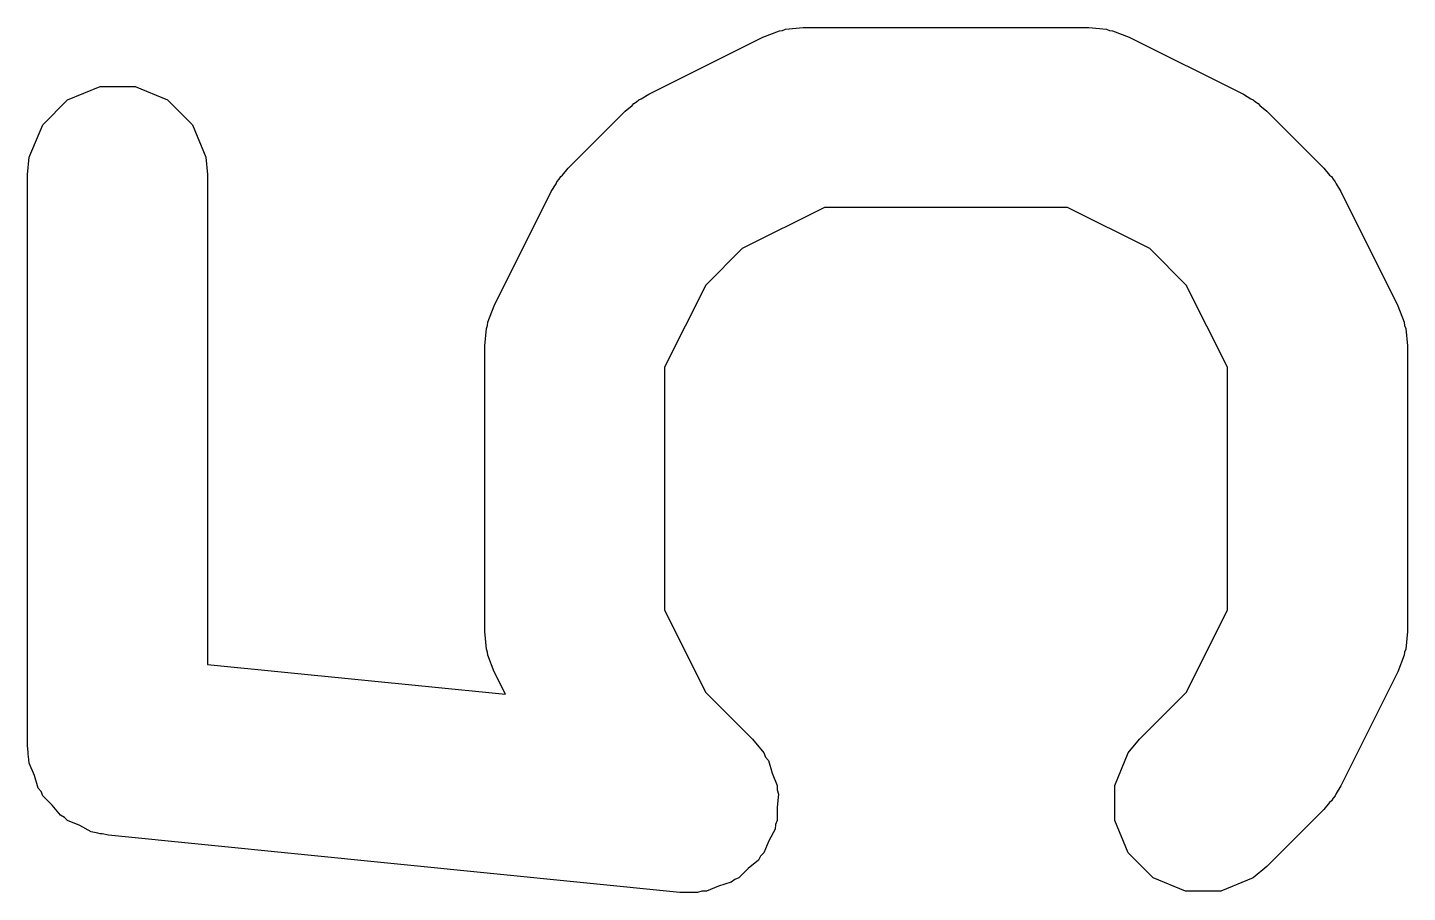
# Model space of a CAD drawing. Header units: millimetres. Extents: x 129 to 276, y -185 to -58.
# Drawn here: x 197.68 to 198.83, y -91.051 to -90.33 of the extents above; entities that cross this region are included whole.
import ezdxf

# ---------------------------------------------------------------- set-up
doc = ezdxf.new("R2010")
doc.units = ezdxf.units.MM
doc.layers.add('F.Fab', color=9, linetype='CONTINUOUS', true_color=0xafafaf)

msp = doc.modelspace()

# ---------------------------------------------------------------- linework, layer by layer
at = {"layer": 'F.Fab', "linetype": 'CONTINUOUS'}
for p, q in [((198.292706, -90.337679), (198.306437, -90.332424)), ((198.306437, -90.332424), (198.309126, -90.332232)), ((198.309126, -90.332232), (198.311615, -90.331202)), ((198.311615, -90.331202), (198.326247, -90.329761)), ((198.326247, -90.329761), (198.564342, -90.329761)), ((198.564342, -90.329761), (198.578974, -90.331202)), ((198.578974, -90.331202), (198.581463, -90.332233)), ((198.581463, -90.332233), (198.584151, -90.332424)), ((198.584151, -90.332424), (198.597883, -90.337679)), ((198.197468, -90.385298), (198.292706, -90.337679)), ((198.597883, -90.337679), (198.693121, -90.385298)), ((197.713151, -90.39002), (197.740187, -90.378821)), ((197.740187, -90.378821), (197.769451, -90.378821)), ((197.769451, -90.378821), (197.796487, -90.39002)), ((198.189341, -90.39002), (198.191168, -90.389262)), ((198.191168, -90.389262), (198.197468, -90.385298)), ((198.693121, -90.385298), (198.699417, -90.389261)), ((198.699417, -90.389261), (198.701247, -90.390019)), ((197.692459, -90.410712), (197.713151, -90.39002)), ((197.796487, -90.39002), (197.817179, -90.410712)), ((198.130357, -90.446966), (198.177976, -90.399347)), ((198.177976, -90.399347), (198.183725, -90.394628)), ((198.183725, -90.394628), (198.185025, -90.39313)), ((198.185025, -90.39313), (198.187284, -90.391708)), ((198.187284, -90.391708), (198.189341, -90.39002)), ((198.701247, -90.390019), (198.703305, -90.391708)), ((198.703305, -90.391708), (198.705564, -90.39313)), ((198.705564, -90.39313), (198.706863, -90.394628)), ((198.706863, -90.394628), (198.712612, -90.399346)), ((198.712612, -90.399346), (198.760232, -90.446965)), ((197.68126, -90.437748), (197.692459, -90.410712)), ((197.817179, -90.410712), (197.828378, -90.437748)), ((197.679819, -90.45238), (197.68126, -90.437748)), ((197.828378, -90.437748), (197.829819, -90.45238)), ((198.125638, -90.452715), (198.130357, -90.446966)), ((198.760232, -90.446965), (198.76495, -90.452714)), ((197.679819, -90.92857), (197.679819, -90.45238)), ((197.829819, -90.45238), (197.829819, -90.860695)), ((198.120272, -90.460158), (198.12103, -90.458331)), ((198.12103, -90.458331), (198.122718, -90.456274)), ((198.122718, -90.456274), (198.12414, -90.454015)), ((198.12414, -90.454015), (198.125638, -90.452715)), ((198.76495, -90.452714), (198.76645, -90.454015)), ((198.76645, -90.454015), (198.767872, -90.456274)), ((198.767872, -90.456274), (198.76956, -90.458331)), ((198.76956, -90.458331), (198.770317, -90.460158)), ((198.068689, -90.561696), (198.116308, -90.466458)), ((198.116308, -90.466458), (198.120272, -90.460158)), ((198.770317, -90.460158), (198.774282, -90.466458)), ((198.774282, -90.466458), (198.821901, -90.561696)), ((198.343952, -90.479761), (198.275436, -90.514019)), ((198.546637, -90.479761), (198.343952, -90.479761)), ((198.615153, -90.514019), (198.546637, -90.479761)), ((198.275436, -90.514019), (198.245029, -90.544426)), ((198.645561, -90.544426), (198.615153, -90.514019)), ((198.245029, -90.544426), (198.210771, -90.612942)), ((198.679819, -90.612942), (198.645561, -90.544426)), ((198.063434, -90.575428), (198.068689, -90.561696)), ((198.821901, -90.561696), (198.827156, -90.575427)), ((198.060771, -90.595237), (198.062212, -90.580605)), ((198.062212, -90.580605), (198.063243, -90.578115)), ((198.063243, -90.578115), (198.063434, -90.575428)), ((198.827156, -90.575427), (198.827347, -90.578116)), ((198.827347, -90.578116), (198.828378, -90.580605)), ((198.828378, -90.580605), (198.829819, -90.595237)), ((198.060771, -90.833332), (198.060771, -90.595237)), ((198.829819, -90.595237), (198.829819, -90.833332)), ((198.210771, -90.612942), (198.210771, -90.815627)), ((198.679819, -90.815627), (198.679819, -90.612942)), ((198.210771, -90.815627), (198.245029, -90.884143)), ((198.645561, -90.884142), (198.679819, -90.815627)), ((198.062212, -90.847964), (198.060771, -90.833332)), ((198.829819, -90.833332), (198.828378, -90.847964)), ((198.063243, -90.850453), (198.062212, -90.847964)), ((198.828378, -90.847964), (198.827347, -90.850452)), ((197.829819, -90.860695), (198.078009, -90.885514)), ((198.063434, -90.853141), (198.063243, -90.850453)), ((198.068689, -90.866873), (198.063434, -90.853141)), ((198.827156, -90.853142), (198.821901, -90.866873)), ((198.827347, -90.850452), (198.827156, -90.853142)), ((198.078009, -90.885514), (198.068689, -90.866873)), ((198.821901, -90.866873), (198.774282, -90.962111)), ((198.245029, -90.884143), (198.284042, -90.923156)), ((198.606548, -90.923155), (198.645561, -90.884142)), ((197.680351, -90.933981), (197.679819, -90.92857)), ((198.284042, -90.923156), (198.293369, -90.934521)), ((198.59722, -90.934521), (198.606548, -90.923155)), ((197.680169, -90.93581), (197.680351, -90.933981)), ((197.680707, -90.937596), (197.680169, -90.93581)), ((197.68126, -90.943202), (197.680707, -90.937596)), ((198.293369, -90.934521), (198.294814, -90.938009)), ((198.294814, -90.938009), (198.297206, -90.940933)), ((198.297206, -90.940933), (198.300373, -90.95143)), ((198.586021, -90.961557), (198.59722, -90.934521)), ((197.685454, -90.953328), (197.68126, -90.943202)), ((197.688622, -90.963826), (197.685454, -90.953328)), ((198.300373, -90.95143), (198.304568, -90.961557)), ((197.691013, -90.966749), (197.688622, -90.963826)), ((198.304568, -90.961557), (198.304568, -90.965333)), ((198.586021, -90.99082), (198.586021, -90.961557)), ((198.774282, -90.962111), (198.770317, -90.96841)), ((197.692459, -90.970238), (197.691013, -90.966749)), ((197.700212, -90.977991), (197.692459, -90.970238)), ((198.304568, -90.965333), (198.305659, -90.968949)), ((198.305659, -90.968949), (198.304568, -90.979858)), ((198.76495, -90.975854), (198.760232, -90.981604)), ((198.76645, -90.974554), (198.76495, -90.975854)), ((198.767872, -90.972294), (198.76645, -90.974554)), ((198.76956, -90.970238), (198.767872, -90.972294)), ((198.770317, -90.96841), (198.76956, -90.970238)), ((197.707153, -90.986474), (197.700212, -90.977991)), ((197.710479, -90.988258), (197.707153, -90.986474)), ((198.304568, -90.979858), (198.304568, -90.99082)), ((198.760232, -90.981604), (198.712612, -91.029223)), ((197.713151, -90.99093), (197.710479, -90.988258)), ((197.72328, -90.995125), (197.713151, -90.99093)), ((197.73294, -91.000308), (197.72328, -90.995125)), ((198.302747, -90.998068), (198.297562, -91.007731)), ((198.303122, -90.994308), (198.302747, -90.998068)), ((198.304568, -90.99082), (198.303122, -90.994308)), ((198.597219, -91.017856), (198.586021, -90.99082)), ((197.738464, -91.001415), (197.73294, -91.000308)), ((197.740187, -91.002129), (197.738464, -91.001415)), ((197.742024, -91.002129), (197.740187, -91.002129)), ((197.747356, -91.003198), (197.742024, -91.002129)), ((198.223546, -91.050817), (197.747356, -91.003198)), ((198.297562, -91.007731), (198.293369, -91.017856)), ((198.290698, -91.020526), (198.288913, -91.023855)), ((198.293369, -91.017856), (198.290698, -91.020526)), ((198.617912, -91.038549), (198.597219, -91.017856)), ((198.280424, -91.0308), (198.272676, -91.038549)), ((198.288913, -91.023855), (198.280424, -91.0308)), ((198.712612, -91.029223), (198.701247, -91.03855)), ((198.266265, -91.042386), (198.255764, -91.045554)), ((198.269189, -91.039993), (198.266265, -91.042386)), ((198.272676, -91.038549), (198.269189, -91.039993)), ((198.644948, -91.049748), (198.617912, -91.038549)), ((198.701247, -91.03855), (198.674211, -91.049748)), ((198.238249, -91.050839), (198.223546, -91.050817)), ((198.241865, -91.049748), (198.238249, -91.050839)), ((198.24564, -91.049748), (198.241865, -91.049748)), ((198.255764, -91.045554), (198.24564, -91.049748)), ((198.674211, -91.049748), (198.644948, -91.049748))]:
    msp.add_line(p, q, dxfattribs=at)

doc.saveas('drawing.dxf')
